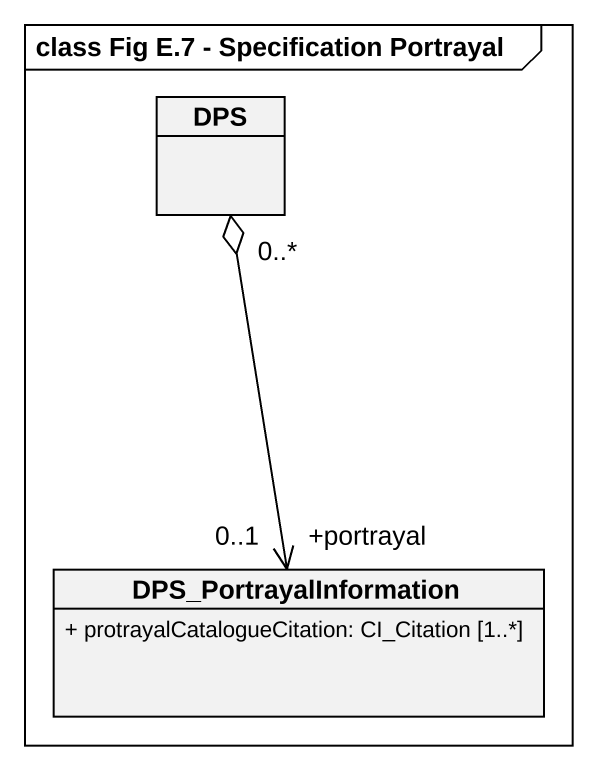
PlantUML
@startuml
mainframe class Fig E.7 - Specification Portrayal
hide circle
hide empty members
skinparam classAttributeIconSize 0
class DPS
class DPS_PortrayalInformation {
  + protrayalCatalogueCitation: CI_Citation [1..*]
}
DPS "0..*" o--> "+portrayal\n0..1" DPS_PortrayalInformation
@enduml
